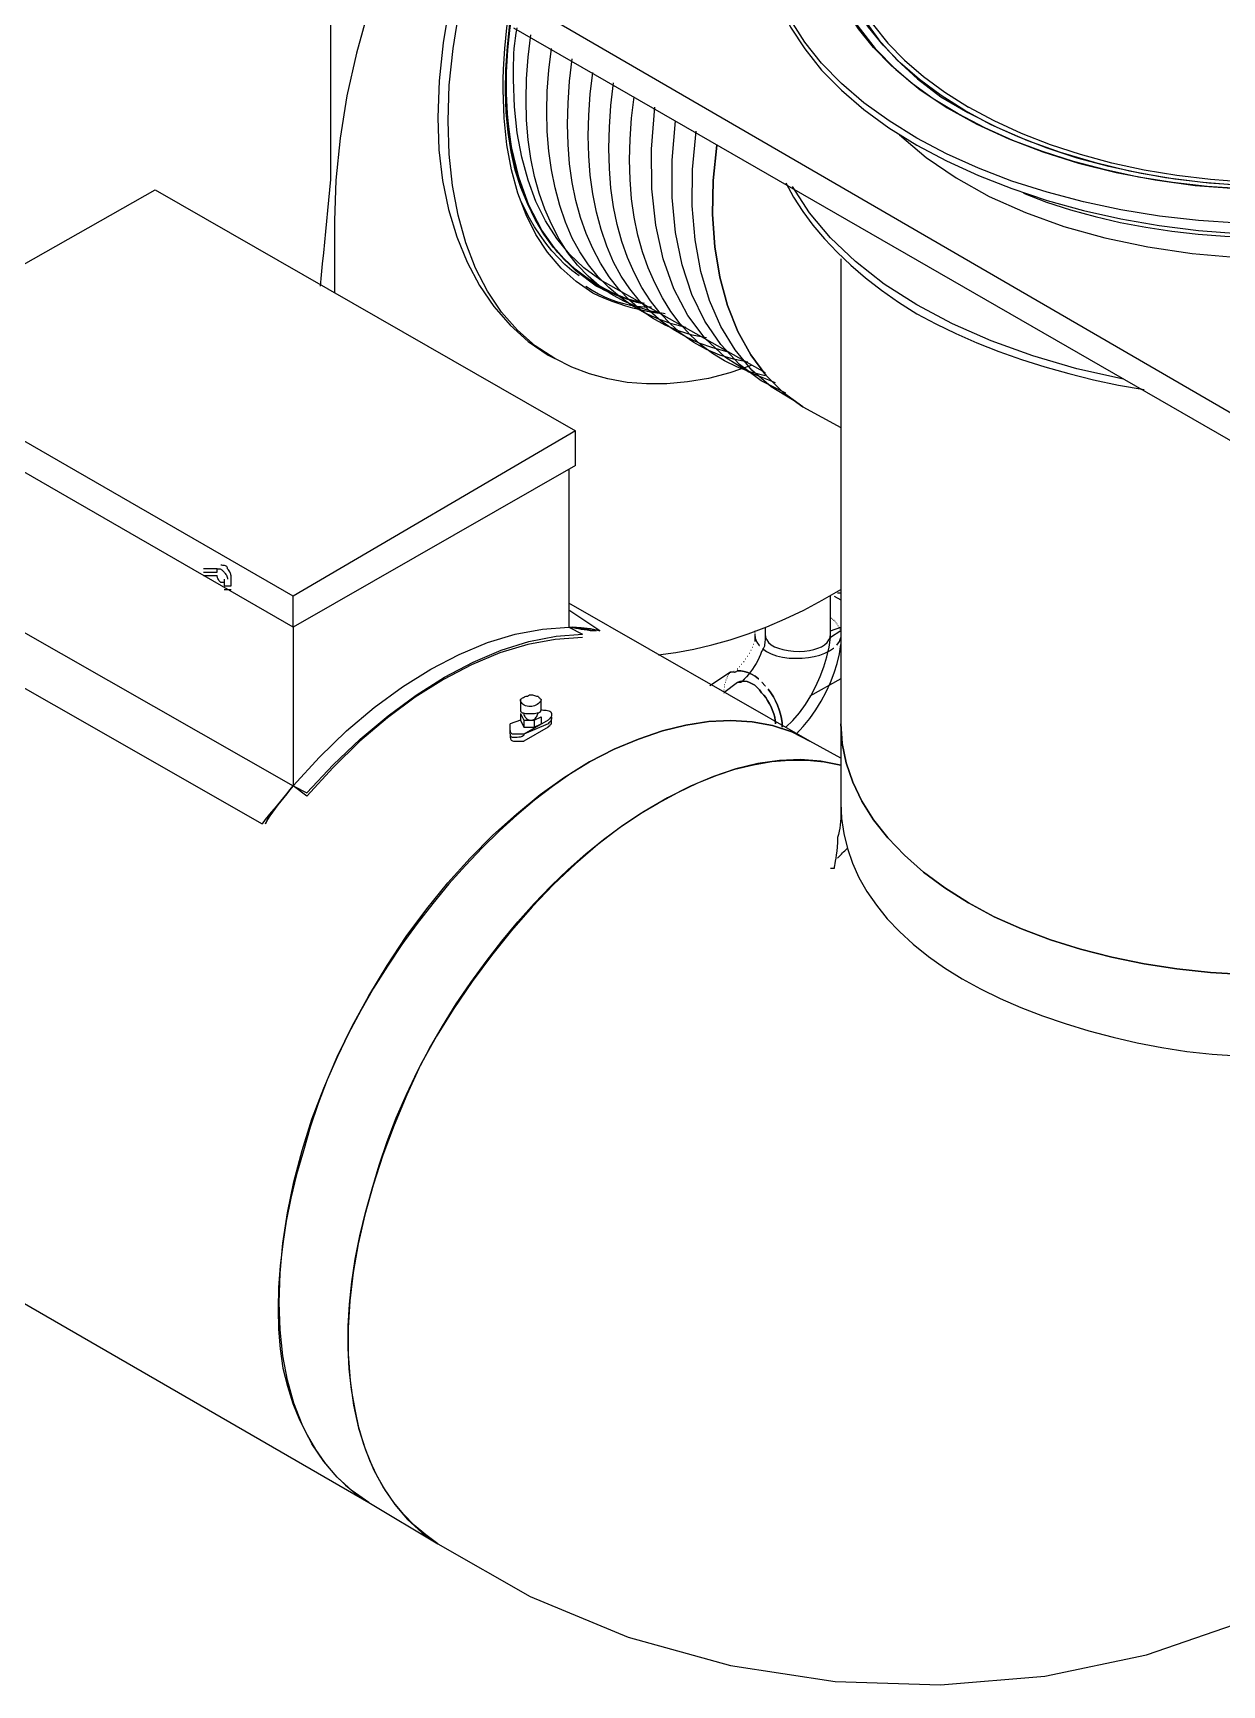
# Model space of a CAD drawing. Header units: metres. Extents: x 20 to 415, y 5 to 292.
# Drawn here: x 263.37 to 269.15, y 166.12 to 174.16 of the extents above; entities that cross this region are included whole.
import ezdxf

# ---------------------------------------------------------------- set-up
doc = ezdxf.new("R2010")
doc.units = ezdxf.units.M
for name, color, linetype in [('АРМАТУРА', 8, 'Continuous'), ('ВОЗДУХОВОДЫ', 7, 'Continuous'), ('ИЗОЛЯЦИЯ', 3, 'Continuous'), ('ОБОРУДОВАНИЕ', 8, 'Continuous'), ('ТРУБОПРОВОД', 5, 'Continuous')]:
    doc.layers.add(name, color=color, linetype=linetype)

msp = doc.modelspace()

# ---------------------------------------------------------------- linework, layer by layer
at = {"layer": 'АРМАТУРА'}
for points in [[(267.2996, 176.949), (267.1489, 176.8713), (266.9991, 176.7792), (266.8508, 176.6736), (266.7049, 176.5553), (266.5621, 176.4252), (266.4235, 176.2841), (266.2897, 176.1327), (266.1615, 175.9718), (266.0396, 175.8022), (265.9251, 175.6248), (265.8192, 175.4415), (265.7225, 175.2542), (265.6358, 175.0641), (265.5594, 174.8724), (265.4935, 174.68), (265.4389, 174.488), (265.3955, 174.2978), (265.3641, 174.1101), (265.345, 173.9264), (265.3385, 173.7475)], [(266.9476, 176.8987), (266.7823, 176.7958), (266.6188, 176.6787), (266.4575, 176.5479), (266.2994, 176.4044), (266.1452, 176.2492), (265.9954, 176.0829), (265.8509, 175.9064), (265.7125, 175.7204), (265.5805, 175.5256), (265.4558, 175.3231), (265.3448, 175.1156), (265.2433, 174.9059), (265.1519, 174.6947), (265.0709, 174.4829), (265.0012, 174.2713), (264.9429, 174.0608), (264.8968, 173.8521), (264.8631, 173.6459), (264.8426, 173.4431), (264.8356, 173.2446)], [(265.3888, 173.7307), (265.3948, 173.9046), (265.4127, 174.0834), (265.4422, 174.2663), (265.4831, 174.4522), (265.5354, 174.6401), (265.5988, 174.829), (265.673, 175.0179), (265.7579, 175.2058), (265.8531, 175.3917), (265.9587, 175.5746), (266.0681, 175.7519), (266.1849, 175.9215), (266.3085, 176.0824), (266.4379, 176.2338), (266.5726, 176.3749), (266.7118, 176.505), (266.8548, 176.6233), (267.0009, 176.7289), (267.1494, 176.821), (267.2996, 176.8987)], [(264.8189, 173.4458), (264.8189, 175.6081)], [(265.657, 173.8816), (265.6575, 173.9319), (265.659, 173.9822), (265.6615, 174.0325), (265.665, 174.0827), (265.6695, 174.133), (265.675, 174.1833), (265.6816, 174.2336), (265.6891, 174.2839), (265.6977, 174.3342), (265.7073, 174.3845)], [(266.0927, 172.8927), (266.0113, 172.9485), (265.9381, 173.0148), (265.873, 173.0914), (265.8162, 173.1781), (265.7681, 173.274), (265.7284, 173.3791), (265.6972, 173.4927), (265.6749, 173.6146), (265.6615, 173.7445), (265.657, 173.8816)], [(265.3385, 173.7475), (265.3445, 173.5903), (265.3621, 173.4406), (265.3909, 173.2991), (265.4307, 173.1667), (265.481, 173.0435), (265.5413, 172.9305), (265.6112, 172.8281), (265.6903, 172.7369), (265.7783, 172.6578), (265.8749, 172.5909)], [(265.9084, 172.5742), (265.8123, 172.6365), (265.7257, 172.7121), (265.6484, 172.8008), (265.5807, 172.9017), (265.5229, 173.0142), (265.4751, 173.1379), (265.4377, 173.2718), (265.4107, 173.4158), (265.3943, 173.569), (265.3888, 173.7307)], [(264.7686, 172.9262), (264.7736, 172.981), (264.7786, 173.035), (264.7837, 173.0881), (264.7887, 173.1406), (264.7937, 173.1923), (264.7987, 173.2436), (264.8038, 173.2944), (264.8088, 173.3451), (264.8138, 173.3955), (264.8189, 173.4458)], [(262.5727, 172.6077), (263.964, 173.3955)], [(263.964, 173.3955), (266.0089, 172.2222)], [(264.8356, 173.2446), (264.8356, 172.8927)], [(264.8356, 172.8927), (264.8356, 172.8927), (264.8356, 172.8927)], [(266.0592, 172.9262), (266.0894, 172.9071), (266.1198, 172.89), (266.1502, 172.8749), (266.1811, 172.8618), (266.2123, 172.8507), (266.244, 172.8417), (266.2761, 172.8347), (266.3091, 172.8296), (266.343, 172.8266), (266.3777, 172.8256)], [(266.428, 172.7921), (266.3928, 172.7976), (266.3578, 172.8041), (266.3229, 172.8117), (266.2882, 172.8202), (266.2542, 172.8298), (266.2205, 172.8404), (266.1873, 172.8519), (266.1549, 172.8645), (266.1234, 172.8781), (266.0927, 172.8927)], [(264.6345, 171.4176), (262.5727, 172.6077)], [(265.8749, 172.5909), (265.9084, 172.5742)], [(266.8638, 172.5406), (266.7587, 172.5049), (266.6549, 172.4781), (266.5529, 172.4604), (266.4527, 172.4511), (266.3547, 172.4506), (266.2592, 172.4587), (266.1665, 172.4751), (266.077, 172.4999), (265.9908, 172.5329), (265.9084, 172.5742)], [(264.6345, 171.2667), (262.5727, 172.4568)], [(266.0089, 172.2222), (264.6345, 171.4176)], [(266.0089, 172.0546), (266.0089, 172.2222)], [(266.0089, 172.0546), (264.6345, 171.2667)], [(265.9754, 172.0378), (265.9754, 171.2667)], [(262.6063, 171.6523), (264.6345, 170.4957)], [(264.2657, 171.5517), (264.1987, 171.5517)], [(264.1987, 171.5349), (264.2657, 171.5349)], [(264.1987, 171.5182), (264.2657, 171.5182)], [(264.2657, 171.5349), (264.2657, 171.5354), (264.2657, 171.5368), (264.2657, 171.5386), (264.2657, 171.5408), (264.2657, 171.5433), (264.2657, 171.5458), (264.2657, 171.5482), (264.2657, 171.55), (264.2657, 171.5512), (264.2657, 171.5517)], [(264.2657, 171.5517), (264.2703, 171.5517), (264.2741, 171.5515), (264.2773, 171.5512), (264.28, 171.5507), (264.2825, 171.5497), (264.285, 171.5482), (264.2879, 171.546), (264.2908, 171.5431), (264.2947, 171.5395), (264.2992, 171.5349), (264.2997, 171.5344), (264.3009, 171.5331), (264.3029, 171.5309), (264.3051, 171.5281), (264.3076, 171.5245), (264.3101, 171.5205), (264.3125, 171.5162), (264.3143, 171.5113), (264.3155, 171.5064), (264.316, 171.5014)], [(264.2992, 171.4846), (264.2987, 171.4846), (264.2976, 171.4846), (264.2955, 171.4846), (264.2934, 171.4846), (264.2908, 171.4846), (264.2883, 171.4846), (264.2862, 171.4846), (264.2843, 171.4846), (264.283, 171.4846), (264.2825, 171.4846), (264.278, 171.4897), (264.2743, 171.4945), (264.2714, 171.4994), (264.2694, 171.5038), (264.2677, 171.5078), (264.2669, 171.5113), (264.2662, 171.5142), (264.2659, 171.5163), (264.2657, 171.5177), (264.2657, 171.5182)], [(264.3327, 171.5182), (264.3327, 171.5187), (264.3326, 171.52), (264.3323, 171.5222), (264.3318, 171.5252), (264.3307, 171.5287), (264.3291, 171.5328), (264.3271, 171.5371), (264.3242, 171.5418), (264.3205, 171.5467), (264.316, 171.5517), (264.3155, 171.5562), (264.3142, 171.5599), (264.312, 171.5628), (264.3091, 171.5649), (264.3056, 171.5664), (264.3016, 171.5675), (264.2972, 171.5681), (264.2924, 171.5683), (264.2875, 171.5685), (264.2825, 171.5685)], [(264.3327, 171.5014), (264.3327, 171.5059), (264.3327, 171.5096), (264.3327, 171.5125), (264.3327, 171.5147), (264.3327, 171.5162), (264.3327, 171.5172), (264.3327, 171.5178), (264.3327, 171.518), (264.3327, 171.5182), (264.3327, 171.5182)], [(264.3327, 171.4679), (264.3327, 171.5182)], [(262.4554, 171.4679), (264.4836, 170.3113)], [(264.2992, 171.5014), (264.2992, 171.4679)], [(264.2992, 171.4846), (264.2992, 171.4846), (264.2992, 171.4846)], [(264.2992, 171.4679), (264.3327, 171.4679)], [(264.2992, 171.4511), (264.3327, 171.4511)], [(266.4112, 171.1327), (266.4972, 171.1447), (266.5841, 171.161), (266.6717, 171.1814), (266.7602, 171.2062), (266.8492, 171.2354), (266.9387, 171.2691), (267.0286, 171.3075), (267.1188, 171.3504), (267.2091, 171.3983), (267.2996, 171.4511)], [(264.6345, 171.2667), (264.6345, 171.4176)], [(267.2661, 171.4176), (267.2996, 171.4008)], [(267.2829, 171.4344), (267.2996, 171.4344)], [(266.1263, 171.25), (265.9754, 171.3506)], [(264.6345, 170.4957), (264.7626, 170.6355), (264.8946, 170.7625), (265.0297, 170.8767), (265.1668, 170.9771), (265.3049, 171.0636), (265.4431, 171.1353), (265.5802, 171.1922), (265.7153, 171.2332), (265.8474, 171.2584), (265.9754, 171.2667)], [(264.6345, 171.2667), (264.6345, 170.4957)], [(264.7015, 170.4622), (264.8296, 170.5978), (264.9617, 170.7226), (265.0968, 170.8358), (265.2339, 170.9364), (265.372, 171.0237), (265.5101, 171.0969), (265.6472, 171.1554), (265.7823, 171.1982), (265.9144, 171.2243), (266.0425, 171.2332)], [(266.0425, 171.2165), (265.9104, 171.2081), (265.776, 171.1829), (265.6399, 171.1419), (265.5029, 171.085), (265.3658, 171.0133), (265.2292, 170.9268), (265.0936, 170.8264), (264.9602, 170.7123), (264.8293, 170.5852), (264.7015, 170.4454)], [(265.9754, 171.2667), (265.986, 171.2662), (265.9974, 171.2651), (266.0098, 171.2632), (266.0227, 171.2609), (266.0363, 171.2584), (266.0502, 171.2559), (266.0648, 171.2537), (266.0795, 171.2518), (266.0944, 171.2505), (266.1095, 171.25)], [(265.9754, 171.2667), (265.9905, 171.2667), (266.0056, 171.2666), (266.0207, 171.2664), (266.0358, 171.2657), (266.0508, 171.2647), (266.0659, 171.2632), (266.081, 171.261), (266.0961, 171.2582), (266.1112, 171.2545), (266.1263, 171.25)], [(265.9754, 171.2667), (266.0425, 171.2332)], [(267.2493, 171.25), (267.2996, 171.2667)], [(267.2996, 171.25), (267.2493, 171.2165)], [(267.2996, 171.0153), (267.1488, 170.9315)], [(265.7408, 170.9147), (265.7413, 170.9152), (265.7428, 170.9166), (265.7448, 170.9184), (265.7478, 170.9206), (265.7513, 170.9231), (265.7552, 170.9256), (265.7597, 170.928), (265.7644, 170.9298), (265.7693, 170.931), (265.7743, 170.9315), (265.7793, 170.9355), (265.7844, 170.938), (265.7894, 170.9389), (265.7944, 170.9387), (265.7994, 170.9379), (265.8044, 170.9364), (265.8095, 170.9347), (265.8145, 170.9332), (265.8195, 170.932), (265.8246, 170.9315)], [(265.7408, 170.9147), (265.7408, 170.8645)], [(265.8413, 170.9147), (265.8403, 170.9097), (265.8376, 170.9049), (265.8336, 170.9002), (265.8284, 170.8958), (265.8226, 170.8918), (265.816, 170.8883), (265.8093, 170.8854), (265.8028, 170.8831), (265.7966, 170.8817), (265.7911, 170.8812), (265.7815, 170.8817), (265.7729, 170.8831), (265.7654, 170.8854), (265.7589, 170.8883), (265.7533, 170.8918), (265.7488, 170.8958), (265.7453, 170.9002), (265.7428, 170.9049), (265.7413, 170.9097), (265.7408, 170.9147)], [(265.8246, 170.9315), (265.8251, 170.931), (265.8264, 170.9298), (265.8283, 170.928), (265.8304, 170.9256), (265.833, 170.9231), (265.8355, 170.9206), (265.8378, 170.9184), (265.8396, 170.9166), (265.8408, 170.9152), (265.8413, 170.9147)], [(265.8413, 170.8645), (265.8413, 170.9147)], [(265.7408, 170.8142), (265.6905, 170.7974)], [(265.6905, 170.7806), (265.6905, 170.7974)], [(265.7408, 170.8645), (265.7413, 170.8599), (265.7428, 170.8562), (265.7453, 170.8536), (265.7488, 170.8514), (265.7533, 170.8499), (265.7589, 170.8489), (265.7654, 170.8482), (265.7729, 170.8479), (265.7815, 170.8477), (265.7911, 170.8477), (265.7966, 170.8477), (265.8028, 170.8479), (265.8093, 170.8482), (265.816, 170.8489), (265.8226, 170.8499), (265.8284, 170.8514), (265.8336, 170.8536), (265.8378, 170.8562), (265.8405, 170.8599), (265.8413, 170.8645)], [(265.7408, 170.8477), (265.7408, 170.8142)], [(265.7408, 170.8477), (265.7575, 170.8142)], [(265.7408, 170.8142), (265.7575, 170.7806)], [(265.7575, 170.8477), (265.758, 170.8427), (265.7593, 170.8378), (265.7616, 170.8331), (265.7645, 170.8288), (265.7681, 170.8247), (265.7721, 170.8212), (265.7765, 170.8184), (265.7812, 170.816), (265.786, 170.8147), (265.7911, 170.8142)], [(265.7575, 170.8142), (265.8078, 170.8142)], [(265.7575, 170.8142), (265.7575, 170.7806)], [(265.8749, 170.8142), (265.7575, 170.7471)], [(265.8749, 170.7974), (265.7575, 170.7471)], [(265.7911, 170.8142), (265.7961, 170.8147), (265.8009, 170.816), (265.8058, 170.8184), (265.8102, 170.8212), (265.8142, 170.8247), (265.8177, 170.8288), (265.8205, 170.8331), (265.8227, 170.8378), (265.8241, 170.8427), (265.8246, 170.8477)], [(265.8078, 170.8142), (265.8413, 170.8309)], [(265.8078, 170.8142), (265.8078, 170.7806)], [(265.8078, 170.7806), (265.8413, 170.7974)], [(265.8413, 170.8645), (265.8469, 170.8645), (265.8531, 170.8643), (265.8596, 170.864), (265.8663, 170.8635), (265.8728, 170.8625), (265.8787, 170.8609), (265.8839, 170.8588), (265.8879, 170.8559), (265.8906, 170.8522), (265.8916, 170.8477)], [(265.8413, 170.8309), (265.8413, 170.7974)], [(265.8916, 170.8477), (265.8916, 170.8432), (265.8914, 170.8395), (265.8913, 170.8363), (265.8906, 170.8334), (265.8896, 170.8309), (265.8879, 170.8284), (265.8859, 170.8257), (265.8831, 170.8226), (265.8794, 170.8187), (265.8749, 170.8142)], [(265.8916, 170.8309), (265.8916, 170.8264), (265.8914, 170.8227), (265.8913, 170.8195), (265.8906, 170.8167), (265.8896, 170.8142), (265.8879, 170.8117), (265.8859, 170.809), (265.8831, 170.8058), (265.8794, 170.8019), (265.8749, 170.7974)], [(265.8749, 170.7806), (265.8794, 170.7852), (265.8831, 170.7889), (265.8859, 170.7917), (265.8881, 170.7939), (265.8896, 170.7954), (265.8906, 170.7964), (265.8913, 170.7969), (265.8914, 170.7972), (265.8916, 170.7974), (265.8916, 170.7974)], [(265.8916, 170.7974), (265.8916, 170.8309)], [(265.7575, 170.7471), (265.7565, 170.7471), (265.7538, 170.7471), (265.7498, 170.7471), (265.7446, 170.7471), (265.7388, 170.7471), (265.7322, 170.7471), (265.7255, 170.7471), (265.719, 170.7471), (265.7128, 170.7471), (265.7073, 170.7471), (265.7027, 170.7476), (265.699, 170.749), (265.6962, 170.7513), (265.6942, 170.7542), (265.6926, 170.7577), (265.6917, 170.7617), (265.691, 170.7661), (265.6906, 170.7708), (265.6905, 170.7756), (265.6905, 170.7806)], [(265.7575, 170.7471), (265.7565, 170.7426), (265.7538, 170.7389), (265.7498, 170.7362), (265.7446, 170.734), (265.7388, 170.7325), (265.7322, 170.7315), (265.7255, 170.7309), (265.719, 170.7305), (265.7128, 170.7304), (265.7073, 170.7304), (265.7027, 170.7309), (265.699, 170.7322), (265.6962, 170.7346), (265.6942, 170.7374), (265.6926, 170.7409), (265.6917, 170.7449), (265.691, 170.7493), (265.6906, 170.754), (265.6905, 170.7589), (265.6905, 170.7639)], [(265.6905, 170.7471), (265.6905, 170.7421), (265.6906, 170.7372), (265.691, 170.7325), (265.6917, 170.7282), (265.6926, 170.7242), (265.6942, 170.7206), (265.6962, 170.7176), (265.6992, 170.7154), (265.7027, 170.7141), (265.7073, 170.7136), (265.7128, 170.7136), (265.719, 170.7136), (265.7255, 170.7136), (265.7322, 170.7136), (265.7388, 170.7136), (265.7446, 170.7136), (265.7498, 170.7136), (265.754, 170.7136), (265.7567, 170.7136), (265.7575, 170.7136)], [(265.8749, 170.7806), (265.7575, 170.7136)], [(265.7575, 170.7806), (265.8078, 170.7806)], [(264.6345, 170.4957), (264.6194, 170.4761), (264.6043, 170.4573), (264.5892, 170.439), (264.5741, 170.4211), (264.559, 170.4035), (264.5439, 170.3859), (264.5289, 170.3681), (264.5138, 170.3499), (264.4987, 170.3309), (264.4836, 170.3113)], [(264.6345, 170.4957), (264.6194, 170.4761), (264.6045, 170.4573), (264.5897, 170.439), (264.5753, 170.4211), (264.5612, 170.4035), (264.5476, 170.3859), (264.5346, 170.3681), (264.5223, 170.3499), (264.5109, 170.3309), (264.5004, 170.3113)], [(264.6345, 170.4957), (264.7015, 170.4622)], [(264.7015, 170.4454), (264.6345, 170.4957)]]:
    msp.add_lwpolyline(points, dxfattribs=at)
at = {"layer": 'ВОЗДУХОВОДЫ'}
for points in [[(267.2996, 174.6694), (267.3061, 174.5698), (267.3256, 174.4726), (267.3576, 174.3778), (267.402, 174.2854), (267.4589, 174.1959), (267.5277, 174.1094), (267.6086, 174.0263), (267.7009, 173.9465), (267.8048, 173.8702), (267.9198, 173.7978)], [(266.3442, 172.8424), (266.2703, 172.861), (266.1997, 172.8864), (266.1323, 172.919), (266.0688, 172.958), (266.0089, 173.0038), (265.9531, 173.0561), (265.9017, 173.1147), (265.8546, 173.1798), (265.812, 173.251), (265.7743, 173.3285), (265.7421, 173.4069), (265.7158, 173.4909), (265.6953, 173.5801), (265.6807, 173.6743), (265.6717, 173.7727), (265.668, 173.8752), (265.67, 173.9813), (265.6772, 174.0906), (265.6897, 174.2029), (265.7073, 174.3174)], [(266.3442, 172.8424), (266.2703, 172.861), (266.1997, 172.8864), (266.1323, 172.919), (266.0688, 172.958), (266.0089, 173.0038), (265.9531, 173.0561), (265.9017, 173.1147), (265.8546, 173.1798), (265.812, 173.251), (265.7743, 173.3285), (265.7421, 173.4069), (265.7158, 173.4909), (265.6953, 173.5801), (265.6807, 173.6743), (265.6717, 173.7727), (265.668, 173.8752), (265.67, 173.9813), (265.6772, 174.0906), (265.6897, 174.2029), (265.7073, 174.3174)], [(266.1095, 172.9262), (266.0096, 173.0004), (265.9213, 173.0916), (265.8452, 173.1989), (265.7822, 173.3207), (265.7324, 173.4564), (265.6969, 173.6045), (265.6759, 173.7641), (265.6702, 173.9341), (265.6806, 174.1133), (265.7073, 174.3006)], [(266.3274, 172.8424), (266.258, 172.865), (266.1912, 172.893), (266.1266, 172.9263), (266.0651, 172.9652), (266.0069, 173.01), (265.9521, 173.0608), (265.9012, 173.1179), (265.8544, 173.1815), (265.812, 173.2515), (265.7743, 173.3285), (265.7461, 173.4064), (265.7223, 173.4892), (265.7029, 173.5765), (265.688, 173.6682), (265.6779, 173.7643), (265.673, 173.8643), (265.6732, 173.9683), (265.6789, 174.0757), (265.6901, 174.1865), (265.7073, 174.3006)], [(266.3274, 172.8424), (266.258, 172.865), (266.1912, 172.893), (266.1266, 172.9263), (266.0651, 172.9652), (266.0069, 173.01), (265.9521, 173.0608), (265.9012, 173.1179), (265.8544, 173.1815), (265.812, 173.2515), (265.7743, 173.3285), (265.7461, 173.4064), (265.7223, 173.4892), (265.7029, 173.5765), (265.688, 173.6682), (265.6779, 173.7643), (265.673, 173.8643), (265.6732, 173.9683), (265.6789, 174.0757), (265.6901, 174.1865), (265.7073, 174.3006)], [(265.7073, 173.9319), (265.7073, 173.957), (265.7074, 173.9822), (265.7077, 174.0073), (265.7084, 174.0325), (265.7094, 174.0576), (265.7109, 174.0827), (265.7131, 174.1079), (265.716, 174.133), (265.7195, 174.1582), (265.724, 174.1833)], [(266.4448, 172.7921), (266.3754, 172.8057), (266.3085, 172.8261), (266.244, 172.8536), (266.1824, 172.8876), (266.1243, 172.9283), (266.0695, 172.9756), (266.0185, 173.0293), (265.9717, 173.0893), (265.9293, 173.1555), (265.8916, 173.2279), (265.8589, 173.3008), (265.8313, 173.3786), (265.8087, 173.4609), (265.7911, 173.5475), (265.7785, 173.6385), (265.7709, 173.7336), (265.7684, 173.8325), (265.7709, 173.9349), (265.7785, 174.0407), (265.7911, 174.1498)], [(266.5453, 172.725), (266.4761, 172.7431), (266.4091, 172.7671), (266.3445, 172.7969), (266.2832, 172.8326), (266.2248, 172.8739), (266.17, 172.9206), (266.1191, 172.9728), (266.0723, 173.0303), (266.0299, 173.0929), (265.9922, 173.1608), (265.9595, 173.2383), (265.9318, 173.3196), (265.9092, 173.4044), (265.8916, 173.4926), (265.879, 173.5841), (265.8715, 173.6786), (265.869, 173.776), (265.8715, 173.8759), (265.879, 173.9781), (265.8916, 174.0827)], [(266.6459, 172.6747), (266.5765, 172.6883), (266.5095, 172.7088), (266.4451, 172.7361), (266.3836, 172.7703), (266.3254, 172.811), (266.2706, 172.8583), (266.2196, 172.9119), (266.1729, 172.9719), (266.1305, 173.0381), (266.0927, 173.1106), (266.0601, 173.1835), (266.0324, 173.2612), (266.0098, 173.3435), (265.9922, 173.4302), (265.9796, 173.5212), (265.9721, 173.6163), (265.9696, 173.7152), (265.9721, 173.8176), (265.9796, 173.9233), (265.9922, 174.0325)], [(266.1263, 172.9597), (266.0494, 173.0155), (265.9798, 173.0817), (265.9174, 173.1582), (265.863, 173.244), (265.8162, 173.339), (265.7776, 173.4424), (265.7471, 173.5541), (265.7252, 173.6731), (265.7118, 173.7993), (265.7073, 173.9319)], [(266.7465, 172.6077), (266.6771, 172.6258), (266.6102, 172.6498), (266.5457, 172.6798), (266.4842, 172.7153), (266.426, 172.7565), (266.3712, 172.8033), (266.3202, 172.8554), (266.2735, 172.9129), (266.2311, 172.9756), (266.1933, 173.0435), (266.1606, 173.1209), (266.133, 173.2022), (266.1103, 173.2871), (266.0927, 173.3752), (266.0802, 173.4667), (266.0727, 173.5613), (266.0701, 173.6587), (266.0727, 173.7586), (266.0802, 173.8608), (266.0927, 173.9654)], [(266.847, 172.5574), (266.7777, 172.571), (266.7106, 172.5914), (266.6462, 172.6188), (266.5847, 172.6529), (266.5266, 172.6937), (266.4717, 172.741), (266.4208, 172.7946), (266.374, 172.8546), (266.3316, 172.9208), (266.2939, 172.9932), (266.2612, 173.0661), (266.2336, 173.1439), (266.2109, 173.2262), (266.1933, 173.3129), (266.1808, 173.4039), (266.1732, 173.4989), (266.1707, 173.5978), (266.1732, 173.7002), (266.1808, 173.806), (266.1933, 173.9151)], [(266.9308, 172.4904), (266.862, 172.5085), (266.7962, 172.5326), (266.7338, 172.5628), (266.6744, 172.599), (266.6188, 172.6412), (266.5665, 172.6895), (266.5177, 172.7438), (266.4728, 172.8041), (266.4317, 172.8705), (266.3945, 172.9429), (266.3618, 173.0159), (266.3341, 173.0935), (266.3115, 173.1754), (266.2939, 173.2616), (266.2813, 173.3516), (266.2738, 173.445), (266.2713, 173.5417), (266.2738, 173.6414), (266.2813, 173.7435), (266.2939, 173.8481)], [(266.9811, 172.4568), (266.8526, 172.508), (266.7383, 172.5802), (266.639, 172.6726), (266.555, 172.784), (266.4867, 172.9136), (266.4345, 173.0603), (266.3987, 173.223), (266.3799, 173.4009), (266.3784, 173.5928), (266.3945, 173.7978)], [(267.0314, 172.4066), (266.9124, 172.4667), (266.8066, 172.5458), (266.715, 172.6431), (266.6375, 172.7569), (266.5747, 172.8864), (266.5269, 173.0306), (266.4947, 173.1882), (266.4784, 173.3581), (266.4784, 173.5393), (266.4951, 173.7307)], [(267.0649, 172.373), (266.96, 172.4372), (266.8665, 172.5187), (266.7852, 172.6164), (266.7163, 172.7296), (266.6607, 172.8571), (266.6184, 172.9982), (266.5904, 173.1521), (266.5769, 173.3176), (266.5785, 173.4941), (266.5956, 173.6805)], [(267.1152, 172.3395), (267.0198, 172.4082), (266.9349, 172.4929), (266.8611, 172.5926), (266.7988, 172.7059), (266.7487, 172.832), (266.7109, 172.9696), (266.6865, 173.1176), (266.6754, 173.275), (266.6786, 173.4406), (266.6962, 173.6134)], [(266.6962, 173.6134), (266.6786, 173.4406), (266.6754, 173.275), (266.6865, 173.1176), (266.7109, 172.9696), (266.7487, 172.832), (266.7988, 172.7059), (266.8611, 172.5926), (266.9349, 172.4929), (267.0198, 172.4082), (267.1152, 172.3395)], [(266.0257, 172.9765), (265.991, 173.0031), (265.9575, 173.0326), (265.9251, 173.0646), (265.8941, 173.099), (265.8645, 173.1357), (265.8363, 173.1744), (265.8096, 173.215), (265.7848, 173.257), (265.7619, 173.3006), (265.7408, 173.3452)], [(267.2996, 173.0603), (267.2996, 170.7974)], [(266.3274, 172.8424), (266.3068, 172.8479), (266.2855, 172.8543), (266.2636, 172.8616), (266.2411, 172.8695), (266.2185, 172.8781), (266.1958, 172.8871), (266.1736, 172.8965), (266.1514, 172.9062), (266.1301, 172.9161), (266.1095, 172.9262)], [(266.1263, 172.9597), (266.9308, 172.5071)], [(267.1152, 172.3395), (267.2996, 172.2389)], [(267.1488, 170.7136), (265.9754, 171.3841)], [(266.0425, 171.2165), (265.9104, 171.2081), (265.776, 171.1829), (265.6399, 171.1419), (265.5029, 171.085), (265.3658, 171.0133), (265.2292, 170.9268), (265.0936, 170.8264), (264.9602, 170.7123), (264.8293, 170.5852), (264.7015, 170.4454)], [(266.1095, 171.25), (266.099, 171.2505), (266.0878, 171.2518), (266.0758, 171.2537), (266.0634, 171.2559), (266.0508, 171.2584), (266.0383, 171.2609), (266.026, 171.2632), (266.0141, 171.2651), (266.0028, 171.2662), (265.9922, 171.2667)], [(265.0032, 167.0092), (264.9218, 167.065), (264.8485, 167.1312), (264.7835, 167.2077), (264.7267, 167.2935), (264.6785, 167.3885), (264.6388, 167.492), (264.6077, 167.6036), (264.5854, 167.7226), (264.5719, 167.8488), (264.5674, 167.9814), (264.5719, 168.1242), (264.5854, 168.2702), (264.6077, 168.4187), (264.6388, 168.5692), (264.6784, 168.7211), (264.7267, 168.8733), (264.7835, 169.0253), (264.8485, 169.1765), (264.9218, 169.3261), (265.0032, 169.4732), (265.0916, 169.6211), (265.1856, 169.7624), (265.2847, 169.8968), (265.3881, 170.0242), (265.4957, 170.1437), (265.6067, 170.2553), (265.7208, 170.3584), (265.8373, 170.4526), (265.9558, 170.5378), (266.076, 170.613), (266.1962, 170.6734), (266.3147, 170.7233), (266.4312, 170.7625), (266.5453, 170.7909), (266.6563, 170.808), (266.7639, 170.8133), (266.8675, 170.807), (266.9664, 170.7885), (267.0604, 170.7575), (267.1488, 170.7136)], [(267.1488, 170.7136), (267.0604, 170.7575), (266.9664, 170.7885), (266.8675, 170.807), (266.7639, 170.8133), (266.6565, 170.808), (266.5453, 170.7909), (266.4313, 170.7625), (266.3147, 170.7233), (266.1962, 170.6734), (266.076, 170.613)], [(267.2996, 170.7974), (267.2996, 170.4119)], [(269.2626, 169.5773), (269.0977, 169.5879), (268.9346, 169.6055), (268.7743, 169.6301), (268.6176, 169.6618), (268.4654, 169.7005), (268.3186, 169.7463), (268.1781, 169.7991), (268.0448, 169.8589), (267.9198, 169.9258), (267.8048, 169.9987), (267.7009, 170.076), (267.6086, 170.1574), (267.5277, 170.2423), (267.4589, 170.3303), (267.402, 170.4206), (267.3576, 170.5131), (267.3256, 170.607), (267.3061, 170.702), (267.2996, 170.7974)], [(267.2996, 170.7974), (267.3061, 170.702), (267.3256, 170.607), (267.3576, 170.5131), (267.402, 170.4206), (267.4589, 170.3303), (267.5277, 170.2423), (267.6086, 170.1574), (267.7009, 170.076), (267.8048, 169.9987), (267.9198, 169.9258), (268.0448, 169.8589), (268.1781, 169.7991), (268.3186, 169.7463), (268.4654, 169.7005), (268.6176, 169.6618), (268.7743, 169.6301), (268.9346, 169.6055), (269.0977, 169.5879), (269.2626, 169.5773)], [(267.2996, 170.6298), (267.1488, 170.7136)], [(266.076, 170.613), (265.986, 170.5552), (265.8971, 170.4925), (265.8095, 170.425), (265.7232, 170.3527), (265.6382, 170.2758), (265.5547, 170.1943), (265.4729, 170.1085), (265.3926, 170.0181), (265.3144, 169.9238), (265.2379, 169.8252), (265.1642, 169.7233), (265.0936, 169.6185), (265.0265, 169.5113), (264.9635, 169.402), (264.9048, 169.291), (264.8505, 169.1784), (264.8011, 169.0646), (264.7568, 168.9499), (264.718, 168.8346), (264.6848, 168.7189), (264.6521, 168.6038), (264.6244, 168.4901), (264.6018, 168.3778), (264.5842, 168.2675), (264.5716, 168.1596), (264.5641, 168.054), (264.5615, 167.9512), (264.5641, 167.8517), (264.5716, 167.7555), (264.5842, 167.6629), (264.6068, 167.5744), (264.6341, 167.4905), (264.6663, 167.4108), (264.7027, 167.3362), (264.7434, 167.267), (264.7882, 167.2032), (264.8366, 167.1452), (264.8889, 167.0934), (264.9444, 167.0479), (265.0032, 167.0092)], [(267.2996, 170.5963), (267.2026, 170.6154), (267.1028, 170.6229), (267.0004, 170.6187), (266.8955, 170.6035), (266.7884, 170.5775), (266.6792, 170.5408), (266.5685, 170.4939), (266.456, 170.437), (266.342, 170.3705), (266.2268, 170.2946), (266.1169, 170.2097), (266.0083, 170.1164), (265.9018, 170.0151), (265.7977, 169.9068), (265.6969, 169.7917), (265.5993, 169.6707), (265.5059, 169.5441), (265.4169, 169.4127), (265.3331, 169.2773), (265.2547, 169.138), (265.1875, 168.9918), (265.1264, 168.8451), (265.072, 168.6986), (265.0245, 168.5532), (264.9845, 168.4088), (264.9518, 168.2667), (264.927, 168.1271), (264.9104, 167.9906), (264.9022, 167.8582), (264.9027, 167.73), (264.9117, 167.6028), (264.9287, 167.4829), (264.9536, 167.3704), (264.9862, 167.2655), (265.0264, 167.1685), (265.0741, 167.0795), (265.1293, 166.9988), (265.1918, 166.9266), (265.2615, 166.8629), (265.3385, 166.8081)], [(266.4112, 170.4119), (266.5063, 170.4637), (266.6001, 170.5083), (266.6928, 170.5456), (266.7843, 170.5758), (266.8744, 170.5984), (266.9629, 170.6135), (267.0497, 170.6209), (267.1348, 170.6206), (267.2182, 170.6124), (267.2996, 170.5963)], [(264.5004, 170.3113), (264.5109, 170.3309), (264.5223, 170.3499), (264.5346, 170.3681), (264.5476, 170.3859), (264.5612, 170.4035), (264.5753, 170.4211), (264.5897, 170.439), (264.6045, 170.4573), (264.6194, 170.4761), (264.6345, 170.4957)], [(265.3385, 166.8081), (265.2797, 166.8508), (265.2243, 166.8986), (265.1724, 166.9514), (265.1244, 167.0092), (265.0809, 167.0721), (265.0416, 167.14), (265.0073, 167.2129), (264.9781, 167.2908), (264.9543, 167.3738), (264.9362, 167.4618), (264.9191, 167.5588), (264.9079, 167.6587), (264.9025, 167.7612), (264.903, 167.8659), (264.909, 167.973), (264.9204, 168.0821), (264.9375, 168.1931), (264.9598, 168.3056), (264.9873, 168.4194), (265.02, 168.5346), (265.0532, 168.6502), (265.0921, 168.7655), (265.1363, 168.8802), (265.1858, 168.994), (265.2401, 169.1066), (265.2988, 169.2176), (265.3618, 169.3269), (265.4287, 169.4342), (265.4992, 169.5388), (265.5732, 169.6408), (265.6496, 169.7394), (265.7278, 169.8338), (265.808, 169.9236), (265.8899, 170.0088), (265.9734, 170.0892), (266.0582, 170.1646), (266.1447, 170.2349), (266.2324, 170.2996), (266.3212, 170.3586), (266.4112, 170.4119)], [(267.2996, 170.4119), (267.2996, 170.3923), (267.2995, 170.3735), (267.2993, 170.3557), (267.2986, 170.3385), (267.2976, 170.3219), (267.2961, 170.3058), (267.2939, 170.29), (267.2911, 170.2746), (267.2874, 170.2594), (267.2829, 170.2443), (267.2825, 170.2201), (267.2812, 170.198), (267.2793, 170.1779), (267.277, 170.1598), (267.2745, 170.1437), (267.2721, 170.1296), (267.2698, 170.1175), (267.2679, 170.1075), (267.2666, 170.0994), (267.2661, 170.0934), (267.2616, 170.0934), (267.2581, 170.0934), (267.255, 170.0934), (267.253, 170.0934), (267.2515, 170.0934), (267.2505, 170.0934), (267.2498, 170.0934), (267.2495, 170.0934), (267.2493, 170.0934), (267.2493, 170.0934)], [(267.2996, 170.4119), (267.3032, 170.337), (267.3137, 170.2632), (267.3313, 170.1906), (267.3559, 170.1194), (267.3876, 170.0495), (267.4263, 169.9811), (267.4721, 169.9142), (267.5249, 169.8492), (267.5847, 169.786), (267.6516, 169.7246), (267.725, 169.6658), (267.8043, 169.61), (267.8891, 169.5572), (267.9795, 169.5074), (268.0749, 169.4606), (268.1754, 169.4169), (268.2809, 169.3762), (268.3908, 169.3385), (268.5051, 169.3038), (268.6238, 169.2721), (268.741, 169.2444), (268.8605, 169.2216), (268.9822, 169.2037), (269.1052, 169.1906), (269.2294, 169.1821)], [(267.2829, 170.1437), (267.2879, 170.1487), (267.2929, 170.1538), (267.298, 170.1588), (267.303, 170.1638), (267.308, 170.1688), (267.313, 170.1739), (267.3181, 170.1789), (267.3231, 170.1839), (267.3281, 170.189), (267.3332, 170.194)], [(261.433, 169.0709), (265.0032, 167.0092)], [(265.0032, 167.0092), (265.3385, 166.8081)], [(265.3385, 166.8081), (265.7877, 166.5511), (266.2649, 166.3538), (266.7621, 166.2162), (267.2711, 166.1384), (267.7837, 166.1208), (268.2918, 166.1636), (268.7871, 166.267), (269.2616, 166.4311)]]:
    msp.add_lwpolyline(points, dxfattribs=at)
at = {"layer": 'ИЗОЛЯЦИЯ'}
for points in [[(267.2544, 171.312), (267.2561, 171.312)], [(267.2594, 171.3068), (267.2611, 171.3068)], [(267.2644, 171.3014), (267.2661, 171.3014)], [(267.2694, 171.2959), (267.2711, 171.2959)], [(267.2745, 171.2899), (267.2761, 171.2899)], [(267.2795, 171.2833), (267.2812, 171.2833)], [(267.2845, 171.2761), (267.2862, 171.2761)], [(266.8806, 171.25), (266.8823, 171.25)], [(266.8806, 171.25), (266.8823, 171.25)], [(266.8806, 171.2495), (266.8823, 171.2495)], [(266.8806, 171.2483), (266.8823, 171.2483)], [(266.8806, 171.2465), (266.8823, 171.2465)], [(266.8806, 171.2441), (266.8823, 171.2441)], [(266.8806, 171.2416), (266.8823, 171.2416)], [(266.8806, 171.2391), (266.8823, 171.2391)], [(266.8806, 171.2369), (266.8823, 171.2369)], [(266.8806, 171.2351), (266.8823, 171.2351)], [(266.8806, 171.2337), (266.8823, 171.2337)], [(266.8806, 171.2332), (266.8806, 171.1997)], [(266.8806, 171.2332), (266.8831, 171.2136)], [(266.8806, 171.1997), (266.8823, 171.1997)], [(266.8831, 171.2136), (266.8903, 171.1953)], [(266.8903, 171.1953), (266.9019, 171.1784)], [(267.2802, 171.1803), (267.2922, 171.1974)], [(267.2896, 171.2682), (267.2912, 171.2682)], [(267.2922, 171.1974), (267.2996, 171.2165)], [(267.2946, 171.2595), (267.2963, 171.2595)], [(267.2996, 171.25), (267.3013, 171.25)], [(266.845, 171.1264), (266.8467, 171.1264)], [(266.8536, 171.1405), (266.8553, 171.1405)], [(266.8615, 171.1549), (266.8632, 171.1549)], [(266.8687, 171.1697), (266.8704, 171.1697)], [(266.875, 171.1846), (266.8767, 171.1846)], [(266.9019, 171.1784), (266.9035, 171.1784)], [(266.9176, 171.163), (266.9372, 171.1494)], [(266.9372, 171.1494), (266.9602, 171.1378)], [(266.9602, 171.1378), (266.9865, 171.1286)], [(266.9865, 171.1286), (267.0158, 171.1218)], [(267.0158, 171.1218), (267.0477, 171.1174)], [(267.0477, 171.1174), (267.0817, 171.1159)], [(267.0817, 171.1159), (267.1119, 171.1169)], [(267.1119, 171.1169), (267.1414, 171.1199)], [(267.1414, 171.1199), (267.17, 171.1249)], [(267.17, 171.1249), (267.197, 171.132)], [(267.197, 171.132), (267.2222, 171.141)], [(267.2222, 171.141), (267.2446, 171.1521)], [(267.2446, 171.1521), (267.2642, 171.1652)], [(267.2642, 171.1652), (267.2659, 171.1652)], [(267.2818, 171.0909), (267.2926, 171.1373)], [(267.2926, 171.1373), (267.2996, 171.1829)], [(266.7632, 171.0488), (266.6627, 170.9818)], [(266.7534, 171.0368), (266.755, 171.0368)], [(266.7534, 171.0368), (266.755, 171.0368)], [(266.7582, 171.0433), (266.7599, 171.0433)], [(266.7582, 171.0433), (266.7599, 171.0433)], [(266.7632, 171.0488), (266.7649, 171.0488)], [(266.7805, 171.0488), (266.7632, 171.0488)], [(266.7632, 171.0488), (266.7649, 171.0488)], [(266.7788, 171.0529), (266.7805, 171.0529)], [(266.7788, 171.0529), (266.7805, 171.0529)], [(266.7818, 171.049), (266.7835, 171.049)], [(266.7837, 171.0493), (266.7854, 171.0493)], [(266.786, 171.05), (266.7877, 171.05)], [(266.7884, 171.051), (266.7901, 171.051)], [(266.7909, 171.0525), (266.7926, 171.0525)], [(266.7933, 171.0547), (266.7949, 171.0547)], [(266.7951, 171.0574), (266.7968, 171.0574)], [(266.8122, 171.0544), (266.7953, 171.0547)], [(266.7953, 171.0547), (266.7969, 171.0547)], [(266.7953, 171.0547), (266.8122, 171.0544)], [(266.7962, 171.0611), (266.7979, 171.0611)], [(266.7968, 171.0656), (266.7985, 171.0656)], [(266.8068, 171.0762), (266.8085, 171.0762)], [(266.8294, 171.0519), (266.8122, 171.0544)], [(266.8122, 171.0544), (266.8294, 171.0519)], [(266.8167, 171.0876), (266.8184, 171.0876)], [(266.8266, 171.0998), (266.8283, 171.0998)], [(266.847, 171.0468), (266.8294, 171.0519)], [(266.8294, 171.0519), (266.847, 171.0468)], [(266.836, 171.1129), (266.8377, 171.1129)], [(266.8646, 171.0393), (266.847, 171.0468)], [(266.847, 171.0468), (266.8646, 171.0393)], [(266.8819, 171.0291), (266.8646, 171.0393)], [(266.8646, 171.0393), (266.8821, 171.0291)], [(267.2495, 170.9982), (267.2674, 171.0445)], [(267.2674, 171.0445), (267.2818, 171.0909)], [(266.7302, 170.9629), (266.7319, 170.9629)], [(266.7302, 170.9629), (266.7319, 170.9629)], [(266.7315, 170.9764), (266.7332, 170.9764)], [(266.7315, 170.9764), (266.7332, 170.9764)], [(266.7338, 170.989), (266.7354, 170.989)], [(266.7338, 170.989), (266.7354, 170.989)], [(266.7367, 171.0006), (266.7384, 171.0006)], [(266.7367, 171.0006), (266.7384, 171.0006)], [(266.7403, 171.0111), (266.7419, 171.0111)], [(266.7403, 171.0111), (266.7419, 171.0111)], [(266.7443, 171.0207), (266.746, 171.0207)], [(266.7443, 171.0207), (266.746, 171.0207)], [(266.7487, 171.0292), (266.7503, 171.0292)], [(266.7487, 171.0292), (266.7503, 171.0292)], [(266.899, 171.0162), (266.8819, 171.0291)], [(266.8821, 171.0291), (266.899, 171.0162)], [(266.899, 171.0162), (266.9007, 171.0162)], [(266.9308, 170.9818), (266.9152, 171.0004)], [(266.9152, 171.0004), (266.9169, 171.0004)], [(266.9152, 171.0004), (266.9308, 170.9818)], [(266.9308, 170.9818), (266.9325, 170.9818)], [(266.9588, 170.9481), (266.9455, 170.9659)], [(266.9455, 170.9659), (266.9471, 170.9659)], [(266.9455, 170.9659), (266.9588, 170.9481)], [(267.2284, 170.9525), (267.2495, 170.9982)], [(266.7297, 170.9483), (266.7314, 170.9483)], [(266.9711, 170.9288), (266.9588, 170.9481)], [(266.9588, 170.9481), (266.9711, 170.9288)], [(266.9822, 170.9085), (266.9711, 170.9288)], [(266.9711, 170.9288), (266.9822, 170.9085)], [(266.9917, 170.8876), (266.9822, 170.9085)], [(266.9822, 170.9085), (266.9917, 170.8876)], [(266.9998, 170.866), (266.9917, 170.8876)], [(266.9917, 170.8876), (266.9996, 170.866)], [(267.1774, 170.8645), (267.2042, 170.9079)], [(267.2042, 170.9079), (267.2284, 170.9525)], [(266.9996, 170.866), (267.0061, 170.8442)], [(267.0061, 170.8442), (266.9998, 170.866)], [(267.0108, 170.8226), (267.0061, 170.8442)], [(267.0061, 170.8442), (267.0108, 170.8226)], [(267.0137, 170.8013), (267.0108, 170.8226)], [(267.0108, 170.8226), (267.0137, 170.8013)], [(267.0147, 170.7806), (267.0137, 170.8013)], [(267.0137, 170.8013), (267.0147, 170.7806)], [(267.1159, 170.7838), (267.1479, 170.8231)], [(267.1479, 170.8231), (267.1774, 170.8645)], [(267.0817, 170.7471), (267.1159, 170.7838)]]:
    msp.add_lwpolyline(points, dxfattribs=at)
at = {"layer": 'ОБОРУДОВАНИЕ'}
for points in [[(267.2996, 174.9879), (267.2544, 174.8759), (267.2287, 174.7618), (267.2225, 174.6466), (267.2351, 174.531), (267.2661, 174.416), (267.3154, 174.3025), (267.3823, 174.1914), (267.4666, 174.0836), (267.5676, 173.98), (267.6851, 173.8816), (267.8172, 173.7948), (267.9614, 173.7152), (268.1166, 173.6436), (268.2819, 173.5802), (268.4562, 173.5254), (268.6385, 173.4798), (268.828, 173.4434), (269.0234, 173.4171), (269.2239, 173.401), (269.4284, 173.3955)], [(267.2996, 174.9879), (267.2544, 174.8759), (267.2287, 174.7618), (267.2225, 174.6466), (267.2351, 174.531), (267.2661, 174.416), (267.3154, 174.3025), (267.3823, 174.1914), (267.4666, 174.0836), (267.5676, 173.98), (267.6851, 173.8816), (267.8172, 173.7948), (267.9614, 173.7152), (268.1166, 173.6436), (268.2819, 173.5802), (268.4562, 173.5254), (268.6385, 173.4798), (268.828, 173.4434), (269.0234, 173.4171), (269.2239, 173.401), (269.4284, 173.3955)], [(267.2996, 174.8706), (267.278, 174.7601), (267.273, 174.65), (267.2844, 174.541), (267.3115, 174.4334), (267.3541, 174.328), (267.4119, 174.2249), (267.4843, 174.125), (267.571, 174.0284), (267.6717, 173.9361), (267.7857, 173.8481), (267.9168, 173.7708), (268.0579, 173.6997), (268.2081, 173.6357), (268.3664, 173.5789), (268.5316, 173.5296), (268.7029, 173.4885), (268.8792, 173.4557), (269.0596, 173.4319), (269.243, 173.4173), (269.4284, 173.4123)], [(267.2996, 174.8706), (267.278, 174.7601), (267.273, 174.65), (267.2844, 174.541), (267.3115, 174.4334), (267.3541, 174.328), (267.4119, 174.2249), (267.4843, 174.125), (267.571, 174.0284), (267.6717, 173.9361), (267.7857, 173.8481), (267.9168, 173.7708), (268.0579, 173.6997), (268.2081, 173.6357), (268.3664, 173.5789), (268.5316, 173.5296), (268.7029, 173.4885), (268.8792, 173.4557), (269.0596, 173.4319), (269.243, 173.4173), (269.4284, 173.4123)], [(269.4284, 173.2279), (269.2329, 173.2324), (269.0393, 173.2458), (268.8488, 173.2678), (268.6617, 173.2981), (268.4793, 173.3368), (268.3025, 173.3836), (268.132, 173.4382), (267.9689, 173.5004), (267.814, 173.57), (267.6684, 173.6469), (267.5338, 173.7304), (267.4114, 173.8192), (267.3021, 173.9133), (267.2061, 174.0117), (267.1236, 174.1143), (267.0554, 174.2202), (267.0014, 174.3293), (266.9626, 174.4408), (266.9389, 174.5544), (266.9308, 174.6694)], [(269.4284, 173.3955), (269.2536, 173.3995), (269.0812, 173.4114), (268.9121, 173.4309), (268.747, 173.4577), (268.5861, 173.4919), (268.4304, 173.5331), (268.2802, 173.5812), (268.1362, 173.6359), (267.9992, 173.6969), (267.8695, 173.7643), (267.7493, 173.8377), (267.6407, 173.9163), (267.5435, 173.9999), (267.4584, 174.0878), (267.3856, 174.1791), (267.3253, 174.2737), (267.2778, 174.3704), (267.2437, 174.4691), (267.2229, 174.569), (267.2158, 174.6694)], [(269.4284, 173.4123), (269.2581, 173.4163), (269.0896, 173.4282), (268.9237, 173.4476), (268.7611, 173.4744), (268.6029, 173.5087), (268.4496, 173.5499), (268.3023, 173.598), (268.1615, 173.6526), (268.0281, 173.7136), (267.903, 173.781), (267.7874, 173.8539), (267.6823, 173.9314), (267.5881, 174.013), (267.5051, 174.0987), (267.4337, 174.1875), (267.3744, 174.2795), (267.3276, 174.3741), (267.2937, 174.4708), (267.2731, 174.5695), (267.2661, 174.6694)], [(266.9308, 174.6359), (266.9389, 174.5209), (266.9626, 174.4072), (267.0014, 174.2958), (267.0552, 174.1867), (267.1236, 174.0807), (267.2061, 173.9781), (267.3021, 173.8798), (267.4114, 173.7857), (267.5336, 173.6969), (267.6684, 173.6134), (267.814, 173.5361), (267.9689, 173.4651), (268.132, 173.401), (268.3025, 173.3442), (268.4793, 173.2949), (268.6617, 173.2539), (268.8486, 173.221), (269.0393, 173.1972), (269.2329, 173.1826), (269.4284, 173.1776)], [(269.4619, 172.1551), (265.7073, 174.3342)], [(265.7073, 174.1833), (269.4619, 172.021)], [(270.9537, 173.7978), (270.8287, 173.7304), (270.6954, 173.6694), (270.5546, 173.6148), (270.4071, 173.5666), (270.2539, 173.5254), (270.0957, 173.4912), (269.9333, 173.4644), (269.7673, 173.445), (269.5987, 173.4331), (269.4284, 173.429), (269.2626, 173.4331), (269.0977, 173.445), (268.9346, 173.4644), (268.7743, 173.4912), (268.6174, 173.5254), (268.4652, 173.5666), (268.3186, 173.6148), (268.1781, 173.6694), (268.0448, 173.7304), (267.9198, 173.7978)], [(267.5846, 173.6637), (267.7141, 173.5532), (267.8603, 173.453), (268.0217, 173.3633), (268.1972, 173.2847), (268.3849, 173.2175), (268.5839, 173.1617), (268.7925, 173.1178), (269.0092, 173.0861), (269.2329, 173.0668), (269.4619, 173.0603)], [(267.0314, 173.429), (267.0697, 173.3591), (267.1137, 173.2904), (267.1639, 173.2229), (267.2195, 173.1566), (267.2809, 173.0918), (267.3476, 173.0284), (267.42, 172.9666), (267.4976, 172.9066), (267.5804, 172.8484), (267.6684, 172.7921), (267.7614, 172.7428), (267.8591, 172.6959), (267.9612, 172.6513), (268.0675, 172.6092), (268.1776, 172.57), (268.2911, 172.5338), (268.4079, 172.5009), (268.5278, 172.4714), (268.65, 172.4454), (268.7747, 172.4233)], [(268.6741, 172.4736), (268.448, 172.5249), (268.2332, 172.5874), (268.0309, 172.6605), (267.8422, 172.7436), (267.6684, 172.8362), (267.5106, 172.9371), (267.3703, 173.0458), (267.2485, 173.1618), (267.1463, 173.2842), (267.0649, 173.4123)], [(268.188, 173.3787), (268.3006, 173.336), (268.4168, 173.2981), (268.5362, 173.2653), (268.6583, 173.2369), (268.783, 173.2133), (268.9098, 173.1942), (269.038, 173.1794), (269.1674, 173.1691), (269.2976, 173.1629), (269.4284, 173.1608)]]:
    msp.add_lwpolyline(points, dxfattribs=at)
at = {"layer": 'ТРУБОПРОВОД'}
for points in [[(267.2493, 171.2332), (267.2493, 171.4176)], [(266.9308, 171.2332), (266.9308, 171.2327), (266.9308, 171.2315), (266.9308, 171.2297), (266.9308, 171.2273), (266.9308, 171.2248), (266.9308, 171.2223), (266.9308, 171.2201), (266.9308, 171.2183), (266.9308, 171.217), (266.9308, 171.2165), (266.9308, 171.2109), (266.9307, 171.2047), (266.9303, 171.1979), (266.9299, 171.1905), (266.9287, 171.1829), (266.9272, 171.1754), (266.9252, 171.1682), (266.9223, 171.1613), (266.9186, 171.1549), (266.9141, 171.1494), (266.9086, 171.1343), (266.9022, 171.1194), (266.895, 171.1047), (266.8869, 171.0902), (266.8785, 171.0762), (266.8695, 171.0626), (266.8601, 171.0497), (266.8502, 171.0373), (266.8404, 171.0259), (266.8303, 171.0153), (266.8298, 171.0148), (266.8286, 171.0136), (266.8266, 171.0118), (266.8244, 171.0094), (266.8219, 171.0069), (266.8194, 171.0044), (266.817, 171.0022), (266.8152, 171.0004), (266.814, 170.9991), (266.8135, 170.9985), (266.809, 170.9985), (266.8053, 170.9985), (266.8025, 170.9985), (266.8005, 170.9985), (266.7989, 170.9985), (266.7978, 170.9985), (266.7973, 170.9985), (266.7969, 170.9985), (266.7968, 170.9985), (266.7968, 170.9985)], [(266.9308, 171.2667), (266.9308, 171.2332)], [(266.9308, 171.2332), (266.9329, 171.2186), (266.9387, 171.2052), (266.9481, 171.193), (266.9609, 171.1821), (266.977, 171.1725), (266.9961, 171.1645), (267.0178, 171.1581), (267.0425, 171.1533), (267.0693, 171.1504), (267.0985, 171.1494), (267.1231, 171.1504), (267.1464, 171.1533), (267.168, 171.1581), (267.1878, 171.1645), (267.2054, 171.1725), (267.2203, 171.1821), (267.2326, 171.193), (267.2416, 171.2052), (267.2473, 171.2186), (267.2493, 171.2332)], [(267.0314, 170.7806), (267.0656, 170.8133), (267.0976, 170.8502), (267.1271, 170.8906), (267.154, 170.934), (267.1781, 170.9798), (267.1992, 171.0269), (267.217, 171.0748), (267.2316, 171.1229), (267.2423, 171.1704), (267.2493, 171.2165)], [(267.2493, 171.2165), (267.2493, 171.2332)], [(266.7968, 170.9985), (266.7297, 170.9483)], [(266.9811, 170.7974), (266.9802, 170.813), (266.9775, 170.8293), (266.9731, 170.8458), (266.9672, 170.8626), (266.9602, 170.8792), (266.9523, 170.8951), (266.9434, 170.9104), (266.934, 170.9246), (266.9242, 170.9374), (266.9141, 170.9483), (266.9035, 170.9623), (266.8923, 170.9744), (266.8804, 170.9845), (266.868, 170.9925), (266.8554, 170.9985), (266.8429, 171.0026), (266.8306, 171.0046), (266.8185, 171.0046), (266.8073, 171.0026), (266.7968, 170.9985)], [(266.7968, 170.9985), (266.8073, 171.0026), (266.8187, 171.0046), (266.8306, 171.0046), (266.8429, 171.0026), (266.8554, 170.9985), (266.868, 170.9925), (266.8804, 170.9845), (266.8923, 170.9744), (266.9037, 170.9623), (266.9141, 170.9483), (266.9242, 170.9374), (266.934, 170.9246), (266.9434, 170.9104), (266.9523, 170.8951), (266.9602, 170.8792), (266.9672, 170.8626), (266.9731, 170.8458), (266.9775, 170.8293), (266.9803, 170.813), (266.9811, 170.7974)]]:
    msp.add_lwpolyline(points, dxfattribs=at)

doc.saveas('drawing.dxf')
